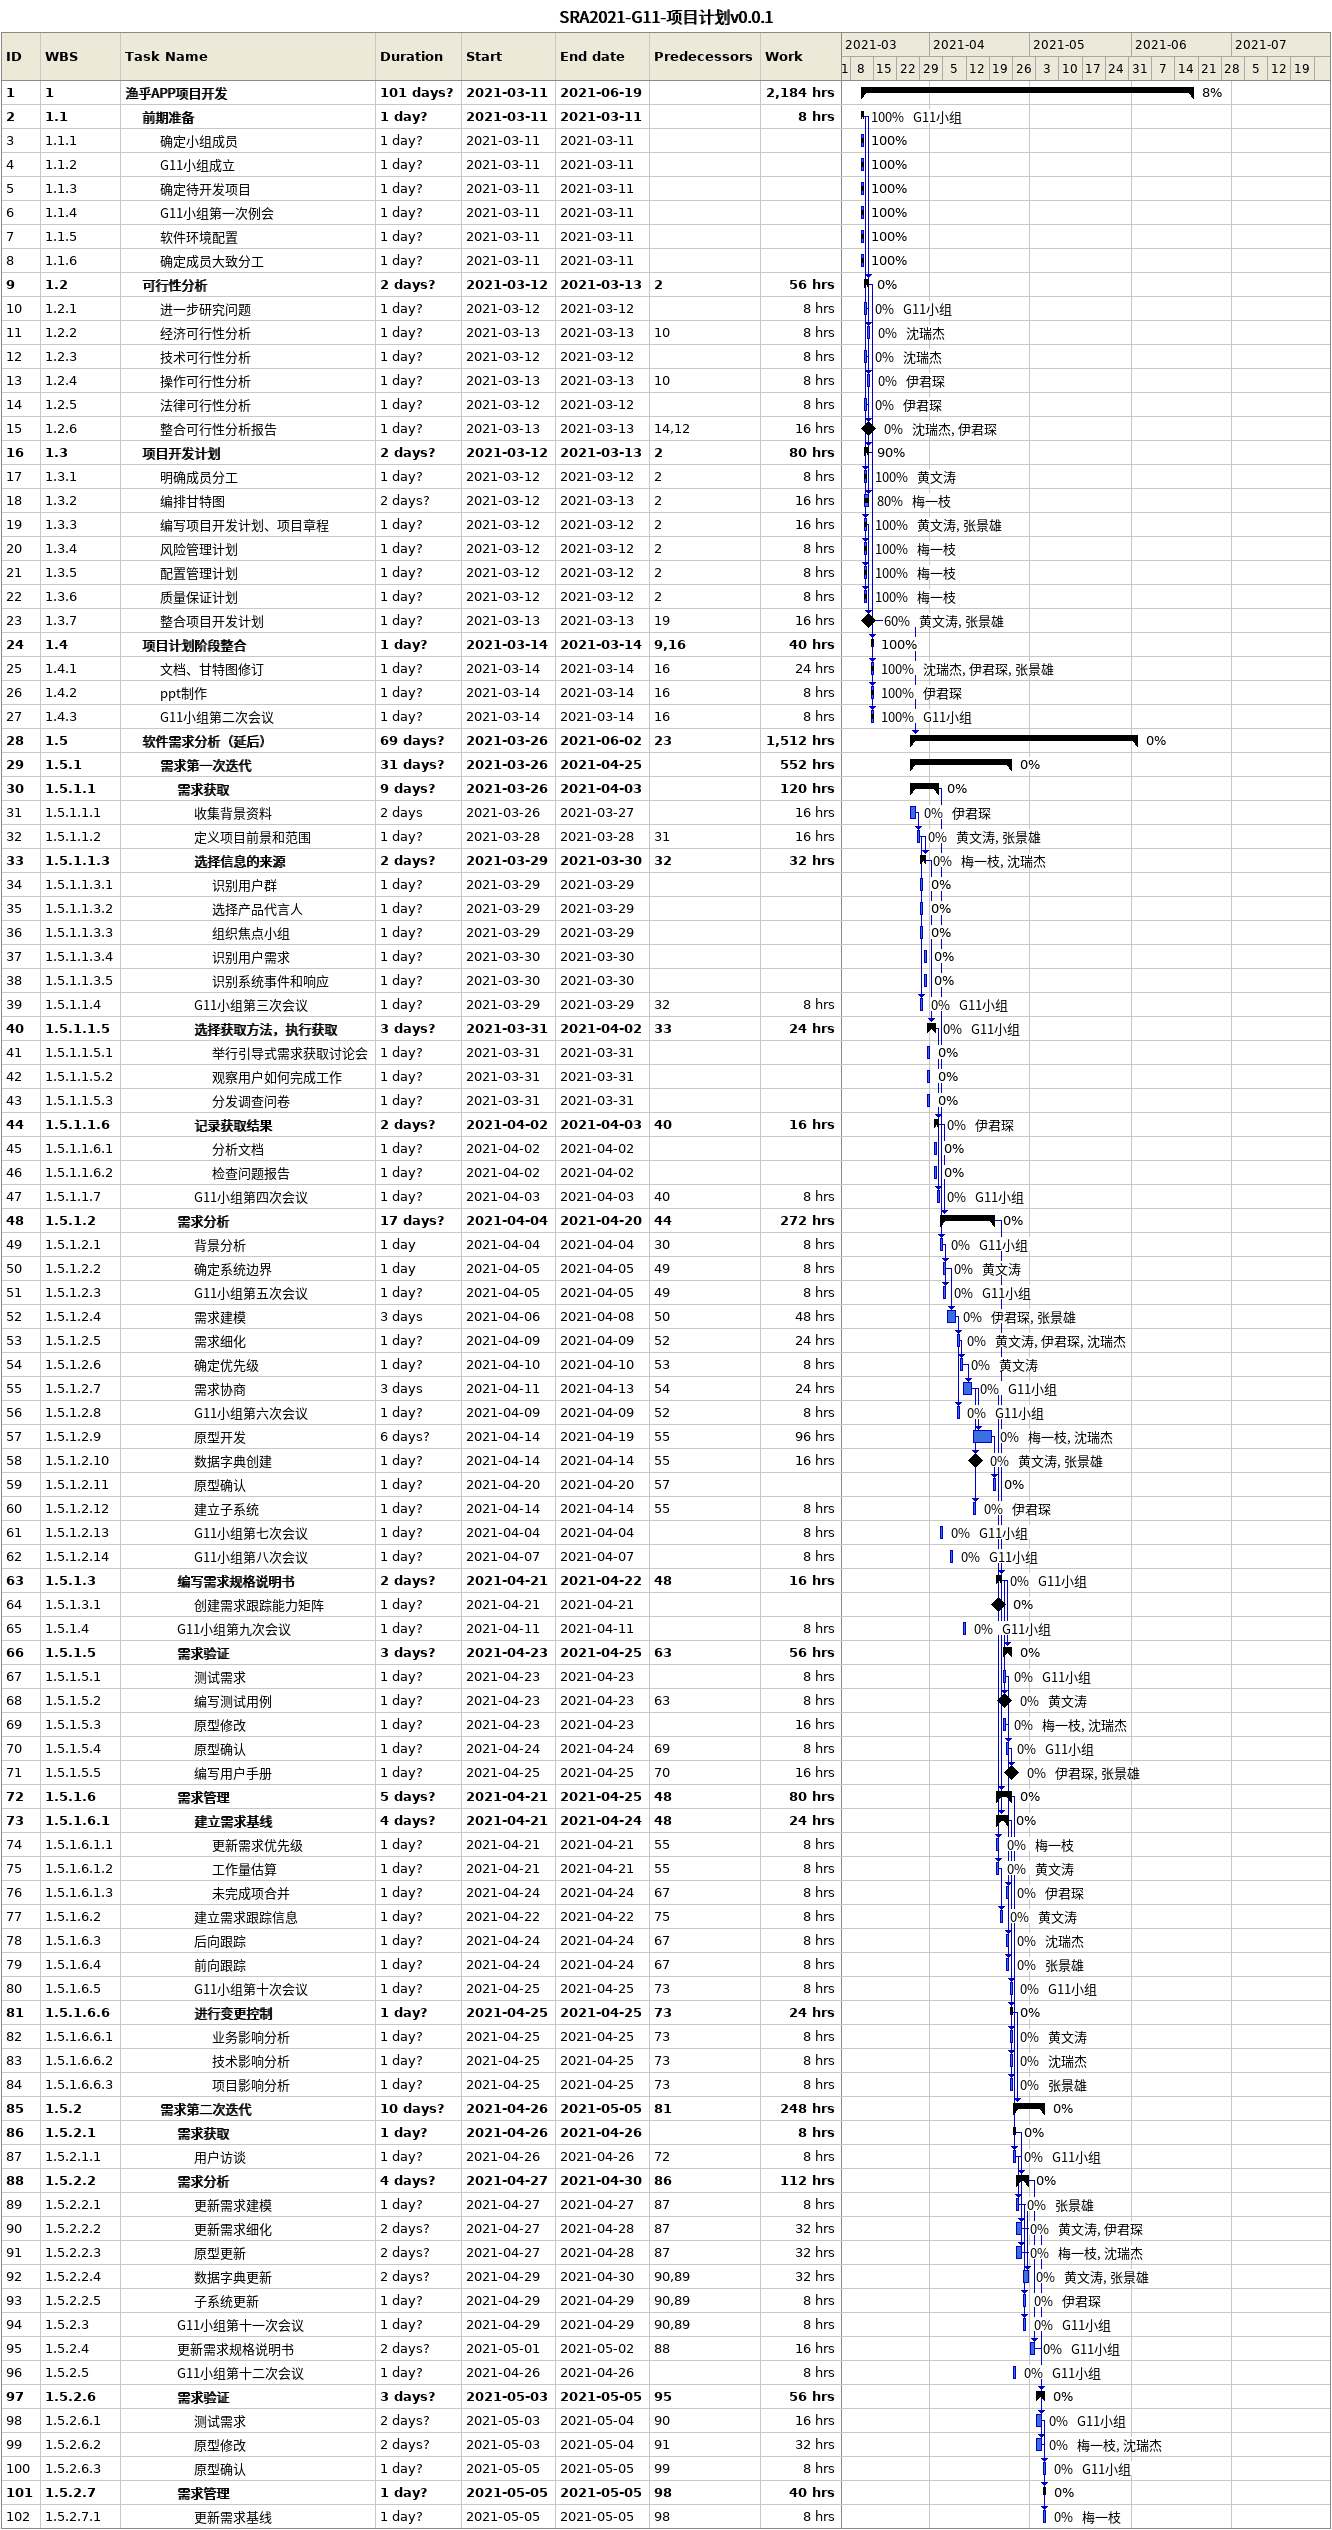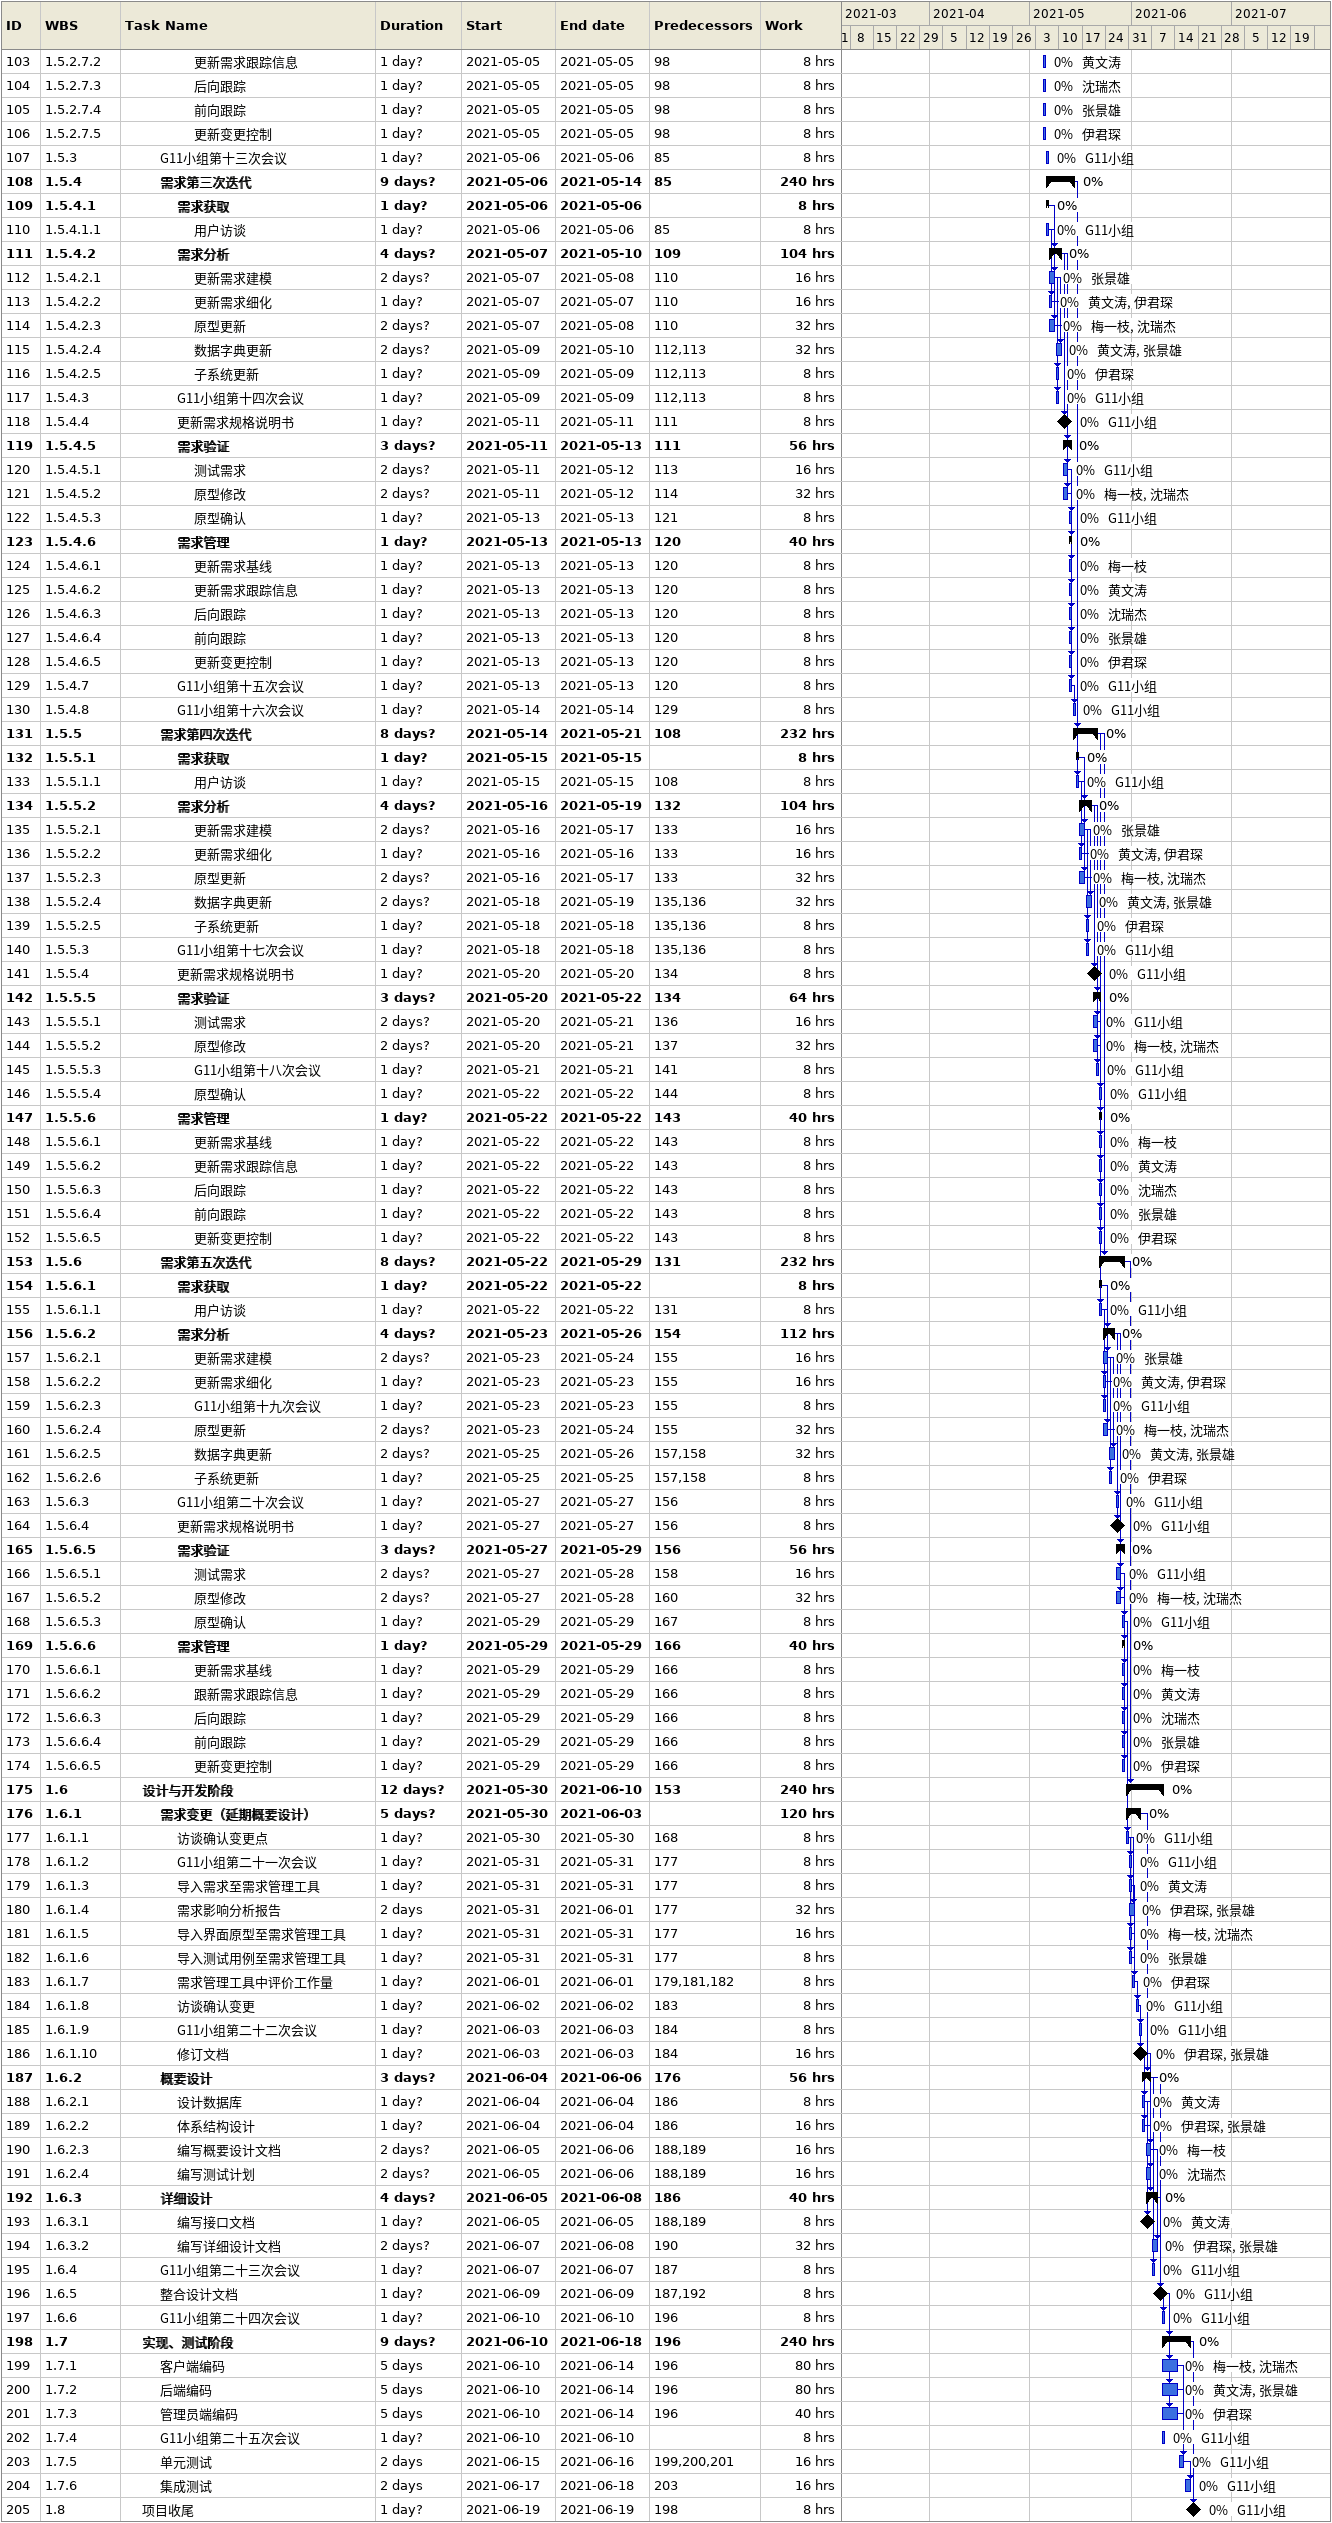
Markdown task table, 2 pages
SRA2021-G11-项目计划v0.0.1

| ID | WBS | Task | Duration | Start | Finish | Predecessors | Resources | % complete | Work (h) |
|---|---|---|---|---|---|---|---|---|---|
| 1 | 1 | **渔乎APP项目开发** | 101d? | 2021-03-11 | 2021-06-19 |  |  | 8 | 2184 |
| 2 | 1.1 | **前期准备** | 1d? | 2021-03-11 | 2021-03-11 |  | G11小组 | 100 | 8 |
| 3 | 1.1.1 | 确定小组成员 | 1d? | 2021-03-11 | 2021-03-11 |  |  | 100 |  |
| 4 | 1.1.2 | G11小组成立 | 1d? | 2021-03-11 | 2021-03-11 |  |  | 100 |  |
| 5 | 1.1.3 | 确定待开发项目 | 1d? | 2021-03-11 | 2021-03-11 |  |  | 100 |  |
| 6 | 1.1.4 | G11小组第一次例会 | 1d? | 2021-03-11 | 2021-03-11 |  |  | 100 |  |
| 7 | 1.1.5 | 软件环境配置 | 1d? | 2021-03-11 | 2021-03-11 |  |  | 100 |  |
| 8 | 1.1.6 | 确定成员大致分工 | 1d? | 2021-03-11 | 2021-03-11 |  |  | 100 |  |
| 9 | 1.2 | **可行性分析** | 2d? | 2021-03-12 | 2021-03-13 | 2 |  | 0 | 56 |
| 10 | 1.2.1 | 进一步研究问题 | 1d? | 2021-03-12 | 2021-03-12 |  | G11小组 | 0 | 8 |
| 11 | 1.2.2 | 经济可行性分析 | 1d? | 2021-03-13 | 2021-03-13 | 10 | 沈瑞杰 | 0 | 8 |
| 12 | 1.2.3 | 技术可行性分析 | 1d? | 2021-03-12 | 2021-03-12 |  | 沈瑞杰 | 0 | 8 |
| 13 | 1.2.4 | 操作可行性分析 | 1d? | 2021-03-13 | 2021-03-13 | 10 | 伊君琛 | 0 | 8 |
| 14 | 1.2.5 | 法律可行性分析 | 1d? | 2021-03-12 | 2021-03-12 |  | 伊君琛 | 0 | 8 |
| 15 | 1.2.6 | 整合可行性分析报告 | 1d? | 2021-03-13 | 2021-03-13 | 14, 12 | 沈瑞杰, 伊君琛 | 0 | 16 |
| 16 | 1.3 | **项目开发计划** | 2d? | 2021-03-12 | 2021-03-13 | 2 |  | 90 | 80 |
| 17 | 1.3.1 | 明确成员分工 | 1d? | 2021-03-12 | 2021-03-12 | 2 | 黄文涛 | 100 | 8 |
| 18 | 1.3.2 | 编排甘特图 | 2d? | 2021-03-12 | 2021-03-13 | 2 | 梅一枝 | 80 | 16 |
| 19 | 1.3.3 | 编写项目开发计划、项目章程 | 1d? | 2021-03-12 | 2021-03-12 | 2 | 黄文涛, 张景雄 | 100 | 16 |
| 20 | 1.3.4 | 风险管理计划 | 1d? | 2021-03-12 | 2021-03-12 | 2 | 梅一枝 | 100 | 8 |
| 21 | 1.3.5 | 配置管理计划 | 1d? | 2021-03-12 | 2021-03-12 | 2 | 梅一枝 | 100 | 8 |
| 22 | 1.3.6 | 质量保证计划 | 1d? | 2021-03-12 | 2021-03-12 | 2 | 梅一枝 | 100 | 8 |
| 23 | 1.3.7 | 整合项目开发计划 | 1d? | 2021-03-13 | 2021-03-13 | 19 | 黄文涛, 张景雄 | 60 | 16 |
| 24 | 1.4 | **项目计划阶段整合** | 1d? | 2021-03-14 | 2021-03-14 | 9, 16 |  | 100 | 40 |
| 25 | 1.4.1 | 文档、甘特图修订 | 1d? | 2021-03-14 | 2021-03-14 | 16 | 沈瑞杰, 伊君琛, 张景雄 | 100 | 24 |
| 26 | 1.4.2 | ppt制作 | 1d? | 2021-03-14 | 2021-03-14 | 16 | 伊君琛 | 100 | 8 |
| 27 | 1.4.3 | G11小组第二次会议 | 1d? | 2021-03-14 | 2021-03-14 | 16 | G11小组 | 100 | 8 |
| 28 | 1.5 | **软件需求分析（延后）** | 69d? | 2021-03-26 | 2021-06-02 | 23 |  | 0 | 1512 |
| 29 | 1.5.1 | **需求第一次迭代** | 31d? | 2021-03-26 | 2021-04-25 |  |  | 0 | 552 |
| 30 | 1.5.1.1 | **需求获取** | 9d? | 2021-03-26 | 2021-04-03 |  |  | 0 | 120 |
| 31 | 1.5.1.1.1 | 收集背景资料 | 2d | 2021-03-26 | 2021-03-27 |  | 伊君琛 | 0 | 16 |
| 32 | 1.5.1.1.2 | 定义项目前景和范围 | 1d? | 2021-03-28 | 2021-03-28 | 31 | 黄文涛, 张景雄 | 0 | 16 |
| 33 | 1.5.1.1.3 | **选择信息的来源** | 2d? | 2021-03-29 | 2021-03-30 | 32 | 梅一枝, 沈瑞杰 | 0 | 32 |
| 34 | 1.5.1.1.3.1 | 识别用户群 | 1d? | 2021-03-29 | 2021-03-29 |  |  | 0 |  |
| 35 | 1.5.1.1.3.2 | 选择产品代言人 | 1d? | 2021-03-29 | 2021-03-29 |  |  | 0 |  |
| 36 | 1.5.1.1.3.3 | 组织焦点小组 | 1d? | 2021-03-29 | 2021-03-29 |  |  | 0 |  |
| 37 | 1.5.1.1.3.4 | 识别用户需求 | 1d? | 2021-03-30 | 2021-03-30 |  |  | 0 |  |
| 38 | 1.5.1.1.3.5 | 识别系统事件和响应 | 1d? | 2021-03-30 | 2021-03-30 |  |  | 0 |  |
| 39 | 1.5.1.1.4 | G11小组第三次会议 | 1d? | 2021-03-29 | 2021-03-29 | 32 | G11小组 | 0 | 8 |
| 40 | 1.5.1.1.5 | **选择获取方法，执行获取** | 3d? | 2021-03-31 | 2021-04-02 | 33 | G11小组 | 0 | 24 |
| 41 | 1.5.1.1.5.1 | 举行引导式需求获取讨论会 | 1d? | 2021-03-31 | 2021-03-31 |  |  | 0 |  |
| 42 | 1.5.1.1.5.2 | 观察用户如何完成工作 | 1d? | 2021-03-31 | 2021-03-31 |  |  | 0 |  |
| 43 | 1.5.1.1.5.3 | 分发调查问卷 | 1d? | 2021-03-31 | 2021-03-31 |  |  | 0 |  |
| 44 | 1.5.1.1.6 | **记录获取结果** | 2d? | 2021-04-02 | 2021-04-03 | 40 | 伊君琛 | 0 | 16 |
| 45 | 1.5.1.1.6.1 | 分析文档 | 1d? | 2021-04-02 | 2021-04-02 |  |  | 0 |  |
| 46 | 1.5.1.1.6.2 | 检查问题报告 | 1d? | 2021-04-02 | 2021-04-02 |  |  | 0 |  |
| 47 | 1.5.1.1.7 | G11小组第四次会议 | 1d? | 2021-04-03 | 2021-04-03 | 40 | G11小组 | 0 | 8 |
| 48 | 1.5.1.2 | **需求分析** | 17d? | 2021-04-04 | 2021-04-20 | 44 |  | 0 | 272 |
| 49 | 1.5.1.2.1 | 背景分析 | 1d | 2021-04-04 | 2021-04-04 | 30 | G11小组 | 0 | 8 |
| 50 | 1.5.1.2.2 | 确定系统边界 | 1d | 2021-04-05 | 2021-04-05 | 49 | 黄文涛 | 0 | 8 |
| 51 | 1.5.1.2.3 | G11小组第五次会议 | 1d? | 2021-04-05 | 2021-04-05 | 49 | G11小组 | 0 | 8 |
| 52 | 1.5.1.2.4 | 需求建模 | 3d | 2021-04-06 | 2021-04-08 | 50 | 伊君琛, 张景雄 | 0 | 48 |
| 53 | 1.5.1.2.5 | 需求细化 | 1d? | 2021-04-09 | 2021-04-09 | 52 | 黄文涛, 伊君琛, 沈瑞杰 | 0 | 24 |
| 54 | 1.5.1.2.6 | 确定优先级 | 1d? | 2021-04-10 | 2021-04-10 | 53 | 黄文涛 | 0 | 8 |
| 55 | 1.5.1.2.7 | 需求协商 | 3d | 2021-04-11 | 2021-04-13 | 54 | G11小组 | 0 | 24 |
| 56 | 1.5.1.2.8 | G11小组第六次会议 | 1d? | 2021-04-09 | 2021-04-09 | 52 | G11小组 | 0 | 8 |
| 57 | 1.5.1.2.9 | 原型开发 | 6d? | 2021-04-14 | 2021-04-19 | 55 | 梅一枝, 沈瑞杰 | 0 | 96 |
| 58 | 1.5.1.2.10 | 数据字典创建 | 1d? | 2021-04-14 | 2021-04-14 | 55 | 黄文涛, 张景雄 | 0 | 16 |
| 59 | 1.5.1.2.11 | 原型确认 | 1d? | 2021-04-20 | 2021-04-20 | 57 |  | 0 |  |
| 60 | 1.5.1.2.12 | 建立子系统 | 1d? | 2021-04-14 | 2021-04-14 | 55 | 伊君琛 | 0 | 8 |
| 61 | 1.5.1.2.13 | G11小组第七次会议 | 1d? | 2021-04-04 | 2021-04-04 |  | G11小组 | 0 | 8 |
| 62 | 1.5.1.2.14 | G11小组第八次会议 | 1d? | 2021-04-07 | 2021-04-07 |  | G11小组 | 0 | 8 |
| 63 | 1.5.1.3 | **编写需求规格说明书** | 2d? | 2021-04-21 | 2021-04-22 | 48 | G11小组 | 0 | 16 |
| 64 | 1.5.1.3.1 | 创建需求跟踪能力矩阵 | 1d? | 2021-04-21 | 2021-04-21 |  |  | 0 |  |
| 65 | 1.5.1.4 | G11小组第九次会议 | 1d? | 2021-04-11 | 2021-04-11 |  | G11小组 | 0 | 8 |
| 66 | 1.5.1.5 | **需求验证** | 3d? | 2021-04-23 | 2021-04-25 | 63 |  | 0 | 56 |
| 67 | 1.5.1.5.1 | 测试需求 | 1d? | 2021-04-23 | 2021-04-23 |  | G11小组 | 0 | 8 |
| 68 | 1.5.1.5.2 | 编写测试用例 | 1d? | 2021-04-23 | 2021-04-23 | 63 | 黄文涛 | 0 | 8 |
| 69 | 1.5.1.5.3 | 原型修改 | 1d? | 2021-04-23 | 2021-04-23 |  | 梅一枝, 沈瑞杰 | 0 | 16 |
| 70 | 1.5.1.5.4 | 原型确认 | 1d? | 2021-04-24 | 2021-04-24 | 69 | G11小组 | 0 | 8 |
| 71 | 1.5.1.5.5 | 编写用户手册 | 1d? | 2021-04-25 | 2021-04-25 | 70 | 伊君琛, 张景雄 | 0 | 16 |
| 72 | 1.5.1.6 | **需求管理** | 5d? | 2021-04-21 | 2021-04-25 | 48 |  | 0 | 80 |
| 73 | 1.5.1.6.1 | **建立需求基线** | 4d? | 2021-04-21 | 2021-04-24 | 48 |  | 0 | 24 |
| 74 | 1.5.1.6.1.1 | 更新需求优先级 | 1d? | 2021-04-21 | 2021-04-21 | 55 | 梅一枝 | 0 | 8 |
| 75 | 1.5.1.6.1.2 | 工作量估算 | 1d? | 2021-04-21 | 2021-04-21 | 55 | 黄文涛 | 0 | 8 |
| 76 | 1.5.1.6.1.3 | 未完成项合并 | 1d? | 2021-04-24 | 2021-04-24 | 67 | 伊君琛 | 0 | 8 |
| 77 | 1.5.1.6.2 | 建立需求跟踪信息 | 1d? | 2021-04-22 | 2021-04-22 | 75 | 黄文涛 | 0 | 8 |
| 78 | 1.5.1.6.3 | 后向跟踪 | 1d? | 2021-04-24 | 2021-04-24 | 67 | 沈瑞杰 | 0 | 8 |
| 79 | 1.5.1.6.4 | 前向跟踪 | 1d? | 2021-04-24 | 2021-04-24 | 67 | 张景雄 | 0 | 8 |
| 80 | 1.5.1.6.5 | G11小组第十次会议 | 1d? | 2021-04-25 | 2021-04-25 | 73 | G11小组 | 0 | 8 |
| 81 | 1.5.1.6.6 | **进行变更控制** | 1d? | 2021-04-25 | 2021-04-25 | 73 |  | 0 | 24 |
| 82 | 1.5.1.6.6.1 | 业务影响分析 | 1d? | 2021-04-25 | 2021-04-25 | 73 | 黄文涛 | 0 | 8 |
| 83 | 1.5.1.6.6.2 | 技术影响分析 | 1d? | 2021-04-25 | 2021-04-25 | 73 | 沈瑞杰 | 0 | 8 |
| 84 | 1.5.1.6.6.3 | 项目影响分析 | 1d? | 2021-04-25 | 2021-04-25 | 73 | 张景雄 | 0 | 8 |
| 85 | 1.5.2 | **需求第二次迭代** | 10d? | 2021-04-26 | 2021-05-05 | 81 |  | 0 | 248 |
| 86 | 1.5.2.1 | **需求获取** | 1d? | 2021-04-26 | 2021-04-26 |  |  | 0 | 8 |
| 87 | 1.5.2.1.1 | 用户访谈 | 1d? | 2021-04-26 | 2021-04-26 | 72 | G11小组 | 0 | 8 |
| 88 | 1.5.2.2 | **需求分析** | 4d? | 2021-04-27 | 2021-04-30 | 86 |  | 0 | 112 |
| 89 | 1.5.2.2.1 | 更新需求建模 | 1d? | 2021-04-27 | 2021-04-27 | 87 | 张景雄 | 0 | 8 |
| 90 | 1.5.2.2.2 | 更新需求细化 | 2d? | 2021-04-27 | 2021-04-28 | 87 | 黄文涛, 伊君琛 | 0 | 32 |
| 91 | 1.5.2.2.3 | 原型更新 | 2d? | 2021-04-27 | 2021-04-28 | 87 | 梅一枝, 沈瑞杰 | 0 | 32 |
| 92 | 1.5.2.2.4 | 数据字典更新 | 2d? | 2021-04-29 | 2021-04-30 | 90, 89 | 黄文涛, 张景雄 | 0 | 32 |
| 93 | 1.5.2.2.5 | 子系统更新 | 1d? | 2021-04-29 | 2021-04-29 | 90, 89 | 伊君琛 | 0 | 8 |
| 94 | 1.5.2.3 | G11小组第十一次会议 | 1d? | 2021-04-29 | 2021-04-29 | 90, 89 | G11小组 | 0 | 8 |
| 95 | 1.5.2.4 | 更新需求规格说明书 | 2d? | 2021-05-01 | 2021-05-02 | 88 | G11小组 | 0 | 16 |
| 96 | 1.5.2.5 | G11小组第十二次会议 | 1d? | 2021-04-26 | 2021-04-26 |  | G11小组 | 0 | 8 |
| 97 | 1.5.2.6 | **需求验证** | 3d? | 2021-05-03 | 2021-05-05 | 95 |  | 0 | 56 |
| 98 | 1.5.2.6.1 | 测试需求 | 2d? | 2021-05-03 | 2021-05-04 | 90 | G11小组 | 0 | 16 |
| 99 | 1.5.2.6.2 | 原型修改 | 2d? | 2021-05-03 | 2021-05-04 | 91 | 梅一枝, 沈瑞杰 | 0 | 32 |
| 100 | 1.5.2.6.3 | 原型确认 | 1d? | 2021-05-05 | 2021-05-05 | 99 | G11小组 | 0 | 8 |
| 101 | 1.5.2.7 | **需求管理** | 1d? | 2021-05-05 | 2021-05-05 | 98 |  | 0 | 40 |
| 102 | 1.5.2.7.1 | 更新需求基线 | 1d? | 2021-05-05 | 2021-05-05 | 98 | 梅一枝 | 0 | 8 |
| 103 | 1.5.2.7.2 | 更新需求跟踪信息 | 1d? | 2021-05-05 | 2021-05-05 | 98 | 黄文涛 | 0 | 8 |
| 104 | 1.5.2.7.3 | 后向跟踪 | 1d? | 2021-05-05 | 2021-05-05 | 98 | 沈瑞杰 | 0 | 8 |
| 105 | 1.5.2.7.4 | 前向跟踪 | 1d? | 2021-05-05 | 2021-05-05 | 98 | 张景雄 | 0 | 8 |
| 106 | 1.5.2.7.5 | 更新变更控制 | 1d? | 2021-05-05 | 2021-05-05 | 98 | 伊君琛 | 0 | 8 |
| 107 | 1.5.3 | G11小组第十三次会议 | 1d? | 2021-05-06 | 2021-05-06 | 85 | G11小组 | 0 | 8 |
| 108 | 1.5.4 | **需求第三次迭代** | 9d? | 2021-05-06 | 2021-05-14 | 85 |  | 0 | 240 |
| 109 | 1.5.4.1 | **需求获取** | 1d? | 2021-05-06 | 2021-05-06 |  |  | 0 | 8 |
| 110 | 1.5.4.1.1 | 用户访谈 | 1d? | 2021-05-06 | 2021-05-06 | 85 | G11小组 | 0 | 8 |
| 111 | 1.5.4.2 | **需求分析** | 4d? | 2021-05-07 | 2021-05-10 | 109 |  | 0 | 104 |
| 112 | 1.5.4.2.1 | 更新需求建模 | 2d? | 2021-05-07 | 2021-05-08 | 110 | 张景雄 | 0 | 16 |
| 113 | 1.5.4.2.2 | 更新需求细化 | 1d? | 2021-05-07 | 2021-05-07 | 110 | 黄文涛, 伊君琛 | 0 | 16 |
| 114 | 1.5.4.2.3 | 原型更新 | 2d? | 2021-05-07 | 2021-05-08 | 110 | 梅一枝, 沈瑞杰 | 0 | 32 |
| 115 | 1.5.4.2.4 | 数据字典更新 | 2d? | 2021-05-09 | 2021-05-10 | 112, 113 | 黄文涛, 张景雄 | 0 | 32 |
| 116 | 1.5.4.2.5 | 子系统更新 | 1d? | 2021-05-09 | 2021-05-09 | 112, 113 | 伊君琛 | 0 | 8 |
| 117 | 1.5.4.3 | G11小组第十四次会议 | 1d? | 2021-05-09 | 2021-05-09 | 112, 113 | G11小组 | 0 | 8 |
| 118 | 1.5.4.4 | 更新需求规格说明书 | 1d? | 2021-05-11 | 2021-05-11 | 111 | G11小组 | 0 | 8 |
| 119 | 1.5.4.5 | **需求验证** | 3d? | 2021-05-11 | 2021-05-13 | 111 |  | 0 | 56 |
| 120 | 1.5.4.5.1 | 测试需求 | 2d? | 2021-05-11 | 2021-05-12 | 113 | G11小组 | 0 | 16 |
| 121 | 1.5.4.5.2 | 原型修改 | 2d? | 2021-05-11 | 2021-05-12 | 114 | 梅一枝, 沈瑞杰 | 0 | 32 |
| 122 | 1.5.4.5.3 | 原型确认 | 1d? | 2021-05-13 | 2021-05-13 | 121 | G11小组 | 0 | 8 |
| 123 | 1.5.4.6 | **需求管理** | 1d? | 2021-05-13 | 2021-05-13 | 120 |  | 0 | 40 |
| 124 | 1.5.4.6.1 | 更新需求基线 | 1d? | 2021-05-13 | 2021-05-13 | 120 | 梅一枝 | 0 | 8 |
| 125 | 1.5.4.6.2 | 更新需求跟踪信息 | 1d? | 2021-05-13 | 2021-05-13 | 120 | 黄文涛 | 0 | 8 |
| 126 | 1.5.4.6.3 | 后向跟踪 | 1d? | 2021-05-13 | 2021-05-13 | 120 | 沈瑞杰 | 0 | 8 |
| 127 | 1.5.4.6.4 | 前向跟踪 | 1d? | 2021-05-13 | 2021-05-13 | 120 | 张景雄 | 0 | 8 |
| 128 | 1.5.4.6.5 | 更新变更控制 | 1d? | 2021-05-13 | 2021-05-13 | 120 | 伊君琛 | 0 | 8 |
| 129 | 1.5.4.7 | G11小组第十五次会议 | 1d? | 2021-05-13 | 2021-05-13 | 120 | G11小组 | 0 | 8 |
| 130 | 1.5.4.8 | G11小组第十六次会议 | 1d? | 2021-05-14 | 2021-05-14 | 129 | G11小组 | 0 | 8 |
| 131 | 1.5.5 | **需求第四次迭代** | 8d? | 2021-05-14 | 2021-05-21 | 108 |  | 0 | 232 |
| 132 | 1.5.5.1 | **需求获取** | 1d? | 2021-05-15 | 2021-05-15 |  |  | 0 | 8 |
| 133 | 1.5.5.1.1 | 用户访谈 | 1d? | 2021-05-15 | 2021-05-15 | 108 | G11小组 | 0 | 8 |
| 134 | 1.5.5.2 | **需求分析** | 4d? | 2021-05-16 | 2021-05-19 | 132 |  | 0 | 104 |
| 135 | 1.5.5.2.1 | 更新需求建模 | 2d? | 2021-05-16 | 2021-05-17 | 133 | 张景雄 | 0 | 16 |
| 136 | 1.5.5.2.2 | 更新需求细化 | 1d? | 2021-05-16 | 2021-05-16 | 133 | 黄文涛, 伊君琛 | 0 | 16 |
| 137 | 1.5.5.2.3 | 原型更新 | 2d? | 2021-05-16 | 2021-05-17 | 133 | 梅一枝, 沈瑞杰 | 0 | 32 |
| 138 | 1.5.5.2.4 | 数据字典更新 | 2d? | 2021-05-18 | 2021-05-19 | 135, 136 | 黄文涛, 张景雄 | 0 | 32 |
| 139 | 1.5.5.2.5 | 子系统更新 | 1d? | 2021-05-18 | 2021-05-18 | 135, 136 | 伊君琛 | 0 | 8 |
| 140 | 1.5.5.3 | G11小组第十七次会议 | 1d? | 2021-05-18 | 2021-05-18 | 135, 136 | G11小组 | 0 | 8 |
| 141 | 1.5.5.4 | 更新需求规格说明书 | 1d? | 2021-05-20 | 2021-05-20 | 134 | G11小组 | 0 | 8 |
| 142 | 1.5.5.5 | **需求验证** | 3d? | 2021-05-20 | 2021-05-22 | 134 |  | 0 | 64 |
| 143 | 1.5.5.5.1 | 测试需求 | 2d? | 2021-05-20 | 2021-05-21 | 136 | G11小组 | 0 | 16 |
| 144 | 1.5.5.5.2 | 原型修改 | 2d? | 2021-05-20 | 2021-05-21 | 137 | 梅一枝, 沈瑞杰 | 0 | 32 |
| 145 | 1.5.5.5.3 | G11小组第十八次会议 | 1d? | 2021-05-21 | 2021-05-21 | 141 | G11小组 | 0 | 8 |
| 146 | 1.5.5.5.4 | 原型确认 | 1d? | 2021-05-22 | 2021-05-22 | 144 | G11小组 | 0 | 8 |
| 147 | 1.5.5.6 | **需求管理** | 1d? | 2021-05-22 | 2021-05-22 | 143 |  | 0 | 40 |
| 148 | 1.5.5.6.1 | 更新需求基线 | 1d? | 2021-05-22 | 2021-05-22 | 143 | 梅一枝 | 0 | 8 |
| 149 | 1.5.5.6.2 | 更新需求跟踪信息 | 1d? | 2021-05-22 | 2021-05-22 | 143 | 黄文涛 | 0 | 8 |
| 150 | 1.5.5.6.3 | 后向跟踪 | 1d? | 2021-05-22 | 2021-05-22 | 143 | 沈瑞杰 | 0 | 8 |
| 151 | 1.5.5.6.4 | 前向跟踪 | 1d? | 2021-05-22 | 2021-05-22 | 143 | 张景雄 | 0 | 8 |
| 152 | 1.5.5.6.5 | 更新变更控制 | 1d? | 2021-05-22 | 2021-05-22 | 143 | 伊君琛 | 0 | 8 |
| 153 | 1.5.6 | **需求第五次迭代** | 8d? | 2021-05-22 | 2021-05-29 | 131 |  | 0 | 232 |
| 154 | 1.5.6.1 | **需求获取** | 1d? | 2021-05-22 | 2021-05-22 |  |  | 0 | 8 |
| 155 | 1.5.6.1.1 | 用户访谈 | 1d? | 2021-05-22 | 2021-05-22 | 131 | G11小组 | 0 | 8 |
| 156 | 1.5.6.2 | **需求分析** | 4d? | 2021-05-23 | 2021-05-26 | 154 |  | 0 | 112 |
| 157 | 1.5.6.2.1 | 更新需求建模 | 2d? | 2021-05-23 | 2021-05-24 | 155 | 张景雄 | 0 | 16 |
| 158 | 1.5.6.2.2 | 更新需求细化 | 1d? | 2021-05-23 | 2021-05-23 | 155 | 黄文涛, 伊君琛 | 0 | 16 |
| 159 | 1.5.6.2.3 | G11小组第十九次会议 | 1d? | 2021-05-23 | 2021-05-23 | 155 | G11小组 | 0 | 8 |
| 160 | 1.5.6.2.4 | 原型更新 | 2d? | 2021-05-23 | 2021-05-24 | 155 | 梅一枝, 沈瑞杰 | 0 | 32 |
| 161 | 1.5.6.2.5 | 数据字典更新 | 2d? | 2021-05-25 | 2021-05-26 | 157, 158 | 黄文涛, 张景雄 | 0 | 32 |
| 162 | 1.5.6.2.6 | 子系统更新 | 1d? | 2021-05-25 | 2021-05-25 | 157, 158 | 伊君琛 | 0 | 8 |
| 163 | 1.5.6.3 | G11小组第二十次会议 | 1d? | 2021-05-27 | 2021-05-27 | 156 | G11小组 | 0 | 8 |
| 164 | 1.5.6.4 | 更新需求规格说明书 | 1d? | 2021-05-27 | 2021-05-27 | 156 | G11小组 | 0 | 8 |
| 165 | 1.5.6.5 | **需求验证** | 3d? | 2021-05-27 | 2021-05-29 | 156 |  | 0 | 56 |
| 166 | 1.5.6.5.1 | 测试需求 | 2d? | 2021-05-27 | 2021-05-28 | 158 | G11小组 | 0 | 16 |
| 167 | 1.5.6.5.2 | 原型修改 | 2d? | 2021-05-27 | 2021-05-28 | 160 | 梅一枝, 沈瑞杰 | 0 | 32 |
| 168 | 1.5.6.5.3 | 原型确认 | 1d? | 2021-05-29 | 2021-05-29 | 167 | G11小组 | 0 | 8 |
| 169 | 1.5.6.6 | **需求管理** | 1d? | 2021-05-29 | 2021-05-29 | 166 |  | 0 | 40 |
| 170 | 1.5.6.6.1 | 更新需求基线 | 1d? | 2021-05-29 | 2021-05-29 | 166 | 梅一枝 | 0 | 8 |
| 171 | 1.5.6.6.2 | 跟新需求跟踪信息 | 1d? | 2021-05-29 | 2021-05-29 | 166 | 黄文涛 | 0 | 8 |
| 172 | 1.5.6.6.3 | 后向跟踪 | 1d? | 2021-05-29 | 2021-05-29 | 166 | 沈瑞杰 | 0 | 8 |
| 173 | 1.5.6.6.4 | 前向跟踪 | 1d? | 2021-05-29 | 2021-05-29 | 166 | 张景雄 | 0 | 8 |
| 174 | 1.5.6.6.5 | 更新变更控制 | 1d? | 2021-05-29 | 2021-05-29 | 166 | 伊君琛 | 0 | 8 |
| 175 | 1.6 | **设计与开发阶段** | 12d? | 2021-05-30 | 2021-06-10 | 153 |  | 0 | 240 |
| 176 | 1.6.1 | **需求变更（延期概要设计）** | 5d? | 2021-05-30 | 2021-06-03 |  |  | 0 | 120 |
| 177 | 1.6.1.1 | 访谈确认变更点 | 1d? | 2021-05-30 | 2021-05-30 | 168 | G11小组 | 0 | 8 |
| 178 | 1.6.1.2 | G11小组第二十一次会议 | 1d? | 2021-05-31 | 2021-05-31 | 177 | G11小组 | 0 | 8 |
| 179 | 1.6.1.3 | 导入需求至需求管理工具 | 1d? | 2021-05-31 | 2021-05-31 | 177 | 黄文涛 | 0 | 8 |
| 180 | 1.6.1.4 | 需求影响分析报告 | 2d | 2021-05-31 | 2021-06-01 | 177 | 伊君琛, 张景雄 | 0 | 32 |
| 181 | 1.6.1.5 | 导入界面原型至需求管理工具 | 1d? | 2021-05-31 | 2021-05-31 | 177 | 梅一枝, 沈瑞杰 | 0 | 16 |
| 182 | 1.6.1.6 | 导入测试用例至需求管理工具 | 1d? | 2021-05-31 | 2021-05-31 | 177 | 张景雄 | 0 | 8 |
| 183 | 1.6.1.7 | 需求管理工具中评价工作量 | 1d? | 2021-06-01 | 2021-06-01 | 179, 181, 182 | 伊君琛 | 0 | 8 |
| 184 | 1.6.1.8 | 访谈确认变更 | 1d? | 2021-06-02 | 2021-06-02 | 183 | G11小组 | 0 | 8 |
| 185 | 1.6.1.9 | G11小组第二十二次会议 | 1d? | 2021-06-03 | 2021-06-03 | 184 | G11小组 | 0 | 8 |
| 186 | 1.6.1.10 | 修订文档 | 1d? | 2021-06-03 | 2021-06-03 | 184 | 伊君琛, 张景雄 | 0 | 16 |
| 187 | 1.6.2 | **概要设计** | 3d? | 2021-06-04 | 2021-06-06 | 176 |  | 0 | 56 |
| 188 | 1.6.2.1 | 设计数据库 | 1d? | 2021-06-04 | 2021-06-04 | 186 | 黄文涛 | 0 | 8 |
| 189 | 1.6.2.2 | 体系结构设计 | 1d? | 2021-06-04 | 2021-06-04 | 186 | 伊君琛, 张景雄 | 0 | 16 |
| 190 | 1.6.2.3 | 编写概要设计文档 | 2d? | 2021-06-05 | 2021-06-06 | 188, 189 | 梅一枝 | 0 | 16 |
| 191 | 1.6.2.4 | 编写测试计划 | 2d? | 2021-06-05 | 2021-06-06 | 188, 189 | 沈瑞杰 | 0 | 16 |
| 192 | 1.6.3 | **详细设计** | 4d? | 2021-06-05 | 2021-06-08 | 186 |  | 0 | 40 |
| 193 | 1.6.3.1 | 编写接口文档 | 1d? | 2021-06-05 | 2021-06-05 | 188, 189 | 黄文涛 | 0 | 8 |
| 194 | 1.6.3.2 | 编写详细设计文档 | 2d? | 2021-06-07 | 2021-06-08 | 190 | 伊君琛, 张景雄 | 0 | 32 |
| 195 | 1.6.4 | G11小组第二十三次会议 | 1d? | 2021-06-07 | 2021-06-07 | 187 | G11小组 | 0 | 8 |
| 196 | 1.6.5 | 整合设计文档 | 1d? | 2021-06-09 | 2021-06-09 | 187, 192 | G11小组 | 0 | 8 |
| 197 | 1.6.6 | G11小组第二十四次会议 | 1d? | 2021-06-10 | 2021-06-10 | 196 | G11小组 | 0 | 8 |
| 198 | 1.7 | **实现、测试阶段** | 9d? | 2021-06-10 | 2021-06-18 | 196 |  | 0 | 240 |
| 199 | 1.7.1 | 客户端编码 | 5d | 2021-06-10 | 2021-06-14 | 196 | 梅一枝, 沈瑞杰 | 0 | 80 |
| 200 | 1.7.2 | 后端编码 | 5d | 2021-06-10 | 2021-06-14 | 196 | 黄文涛, 张景雄 | 0 | 80 |
| 201 | 1.7.3 | 管理员端编码 | 5d | 2021-06-10 | 2021-06-14 | 196 | 伊君琛 | 0 | 40 |
| 202 | 1.7.4 | G11小组第二十五次会议 | 1d? | 2021-06-10 | 2021-06-10 |  | G11小组 | 0 | 8 |
| 203 | 1.7.5 | 单元测试 | 2d | 2021-06-15 | 2021-06-16 | 199, 200, 201 | G11小组 | 0 | 16 |
| 204 | 1.7.6 | 集成测试 | 2d | 2021-06-17 | 2021-06-18 | 203 | G11小组 | 0 | 16 |
| 205 | 1.8 | 项目收尾 | 1d? | 2021-06-19 | 2021-06-19 | 198 | G11小组 | 0 | 8 |
